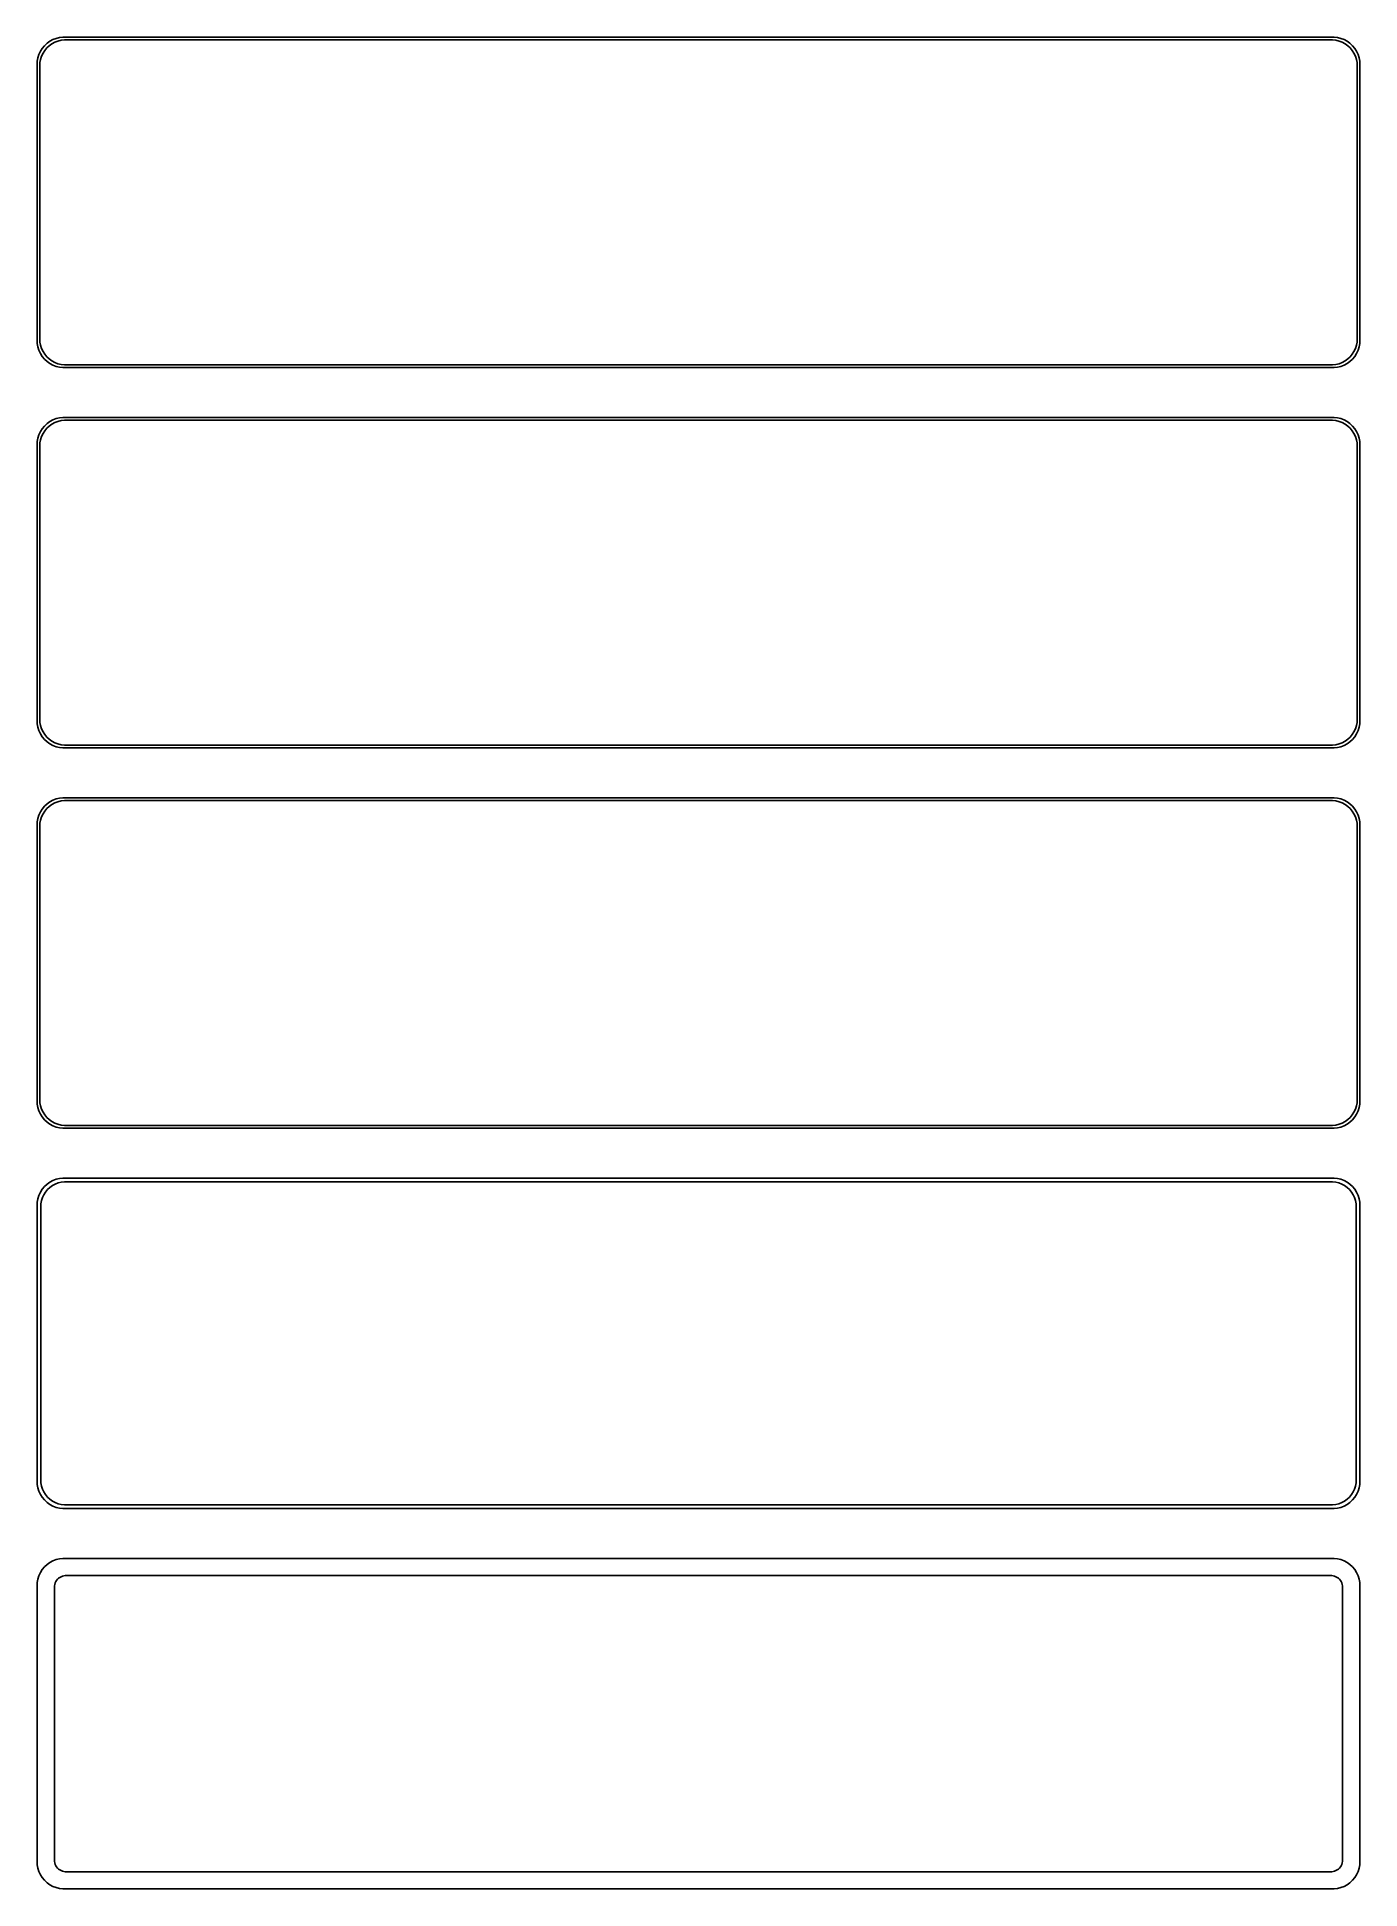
# Model space of a CAD drawing. Header units: metres. Extents: x -120 to 120, y 315 to 651.
import ezdxf

# ---------------------------------------------------------------- set-up
doc = ezdxf.new("R2010")
doc.units = ezdxf.units.M

msp = doc.modelspace()

# ---------------------------------------------------------------- linework, layer by layer
for p, q in [((-119.045, 648.939), (-119.382, 648.409)), ((-118.645, 649.423), (-119.045, 648.939)), ((-118.912, 648.038), (-118.593, 648.542)), ((-118.187, 649.853), (-118.645, 649.423)), ((-118.593, 648.542), (-118.213, 649.002)), ((-118.213, 649.002), (-117.778, 649.41)), ((-117.679, 650.222), (-118.187, 649.853)), ((-117.778, 649.41), (-117.295, 649.761)), ((-117.129, 650.524), (-117.679, 650.222)), ((-117.295, 649.761), (-116.772, 650.048)), ((-116.545, 650.755), (-117.129, 650.524)), ((-116.772, 650.048), (-116.218, 650.268)), ((-115.937, 650.911), (-116.545, 650.755)), ((-116.218, 650.268), (-115.64, 650.416)), ((-115.314, 650.99), (-115.937, 650.911)), ((-115.64, 650.416), (-115.048, 650.491)), ((115.314, 650.99), (-115.314, 650.99)), ((-115.048, 650.491), (115.048, 650.491)), ((115.048, 650.491), (115.64, 650.416)), ((115.937, 650.911), (115.314, 650.99)), ((115.64, 650.416), (116.218, 650.268)), ((116.545, 650.755), (115.937, 650.911)), ((116.218, 650.268), (116.772, 650.048)), ((117.129, 650.524), (116.545, 650.755)), ((116.772, 650.048), (117.295, 649.761)), ((117.679, 650.222), (117.129, 650.524)), ((117.295, 649.761), (117.778, 649.41)), ((118.187, 649.853), (117.679, 650.222)), ((117.778, 649.41), (118.213, 649.002)), ((118.645, 649.423), (118.187, 649.853)), ((118.213, 649.002), (118.593, 648.542)), ((118.593, 648.542), (118.912, 648.038)), ((119.045, 648.939), (118.645, 649.423)), ((119.382, 648.409), (119.045, 648.939)), ((-119.961, 646.627), (-120, 646)), ((-120, 646), (-120, 596)), ((-119.843, 647.243), (-119.961, 646.627)), ((-119.649, 647.841), (-119.843, 647.243)), ((-119.382, 648.409), (-119.649, 647.841)), ((-119.5, 645.75), (-119.463, 646.345)), ((-119.5, 596.25), (-119.5, 645.75)), ((-119.463, 646.345), (-119.351, 646.931)), ((-119.351, 646.931), (-119.166, 647.499)), ((-119.166, 647.499), (-118.912, 648.038)), ((118.912, 648.038), (119.166, 647.499)), ((119.166, 647.499), (119.351, 646.931)), ((119.351, 646.931), (119.463, 646.345)), ((119.649, 647.841), (119.382, 648.409)), ((119.463, 646.345), (119.5, 645.75)), ((119.5, 645.75), (119.5, 596.25)), ((119.843, 647.243), (119.649, 647.841)), ((119.961, 646.627), (119.843, 647.243)), ((120, 646), (119.961, 646.627)), ((120, 596), (120, 646)), ((-120, 596), (-119.961, 595.373)), ((-119.961, 595.373), (-119.843, 594.757)), ((-119.843, 594.757), (-119.649, 594.159)), ((-119.463, 595.655), (-119.5, 596.25)), ((-119.351, 595.069), (-119.463, 595.655)), ((-119.166, 594.501), (-119.351, 595.069)), ((119.351, 595.069), (119.166, 594.501)), ((119.463, 595.655), (119.351, 595.069)), ((119.5, 596.25), (119.463, 595.655)), ((119.649, 594.159), (119.843, 594.757)), ((119.843, 594.757), (119.961, 595.373)), ((119.961, 595.373), (120, 596)), ((-119.649, 594.159), (-119.382, 593.591)), ((-119.382, 593.591), (-119.045, 593.061)), ((-118.912, 593.962), (-119.166, 594.501)), ((-119.045, 593.061), (-118.645, 592.577)), ((-118.593, 593.458), (-118.912, 593.962)), ((-118.645, 592.577), (-118.187, 592.147)), ((-118.213, 592.998), (-118.593, 593.458)), ((-117.778, 592.59), (-118.213, 592.998)), ((-118.187, 592.147), (-117.679, 591.778)), ((-117.295, 592.239), (-117.778, 592.59)), ((-117.679, 591.778), (-117.129, 591.476)), ((-116.772, 591.952), (-117.295, 592.239)), ((-117.129, 591.476), (-116.545, 591.245)), ((-116.218, 591.732), (-116.772, 591.952)), ((-115.64, 591.584), (-116.218, 591.732)), ((-115.048, 591.509), (-115.64, 591.584)), ((115.048, 591.509), (-115.048, 591.509)), ((115.64, 591.584), (115.048, 591.509)), ((116.218, 591.732), (115.64, 591.584)), ((116.772, 591.952), (116.218, 591.732)), ((116.545, 591.245), (117.129, 591.476)), ((117.295, 592.239), (116.772, 591.952)), ((117.129, 591.476), (117.679, 591.778)), ((117.778, 592.59), (117.295, 592.239)), ((117.679, 591.778), (118.187, 592.147)), ((118.213, 592.998), (117.778, 592.59)), ((118.187, 592.147), (118.645, 592.577)), ((118.593, 593.458), (118.213, 592.998)), ((118.912, 593.962), (118.593, 593.458)), ((118.645, 592.577), (119.045, 593.061)), ((119.166, 594.501), (118.912, 593.962)), ((119.045, 593.061), (119.382, 593.591)), ((119.382, 593.591), (119.649, 594.159)), ((-116.545, 591.245), (-115.937, 591.089)), ((-115.937, 591.089), (-115.314, 591.01)), ((-115.314, 591.01), (115.314, 591.01)), ((115.314, 591.01), (115.937, 591.089)), ((115.937, 591.089), (116.545, 591.245)), ((-117.129, 581.524), (-117.679, 581.222)), ((-116.545, 581.755), (-117.129, 581.524)), ((-116.772, 581.048), (-116.218, 581.268)), ((-115.937, 581.911), (-116.545, 581.755)), ((-116.218, 581.268), (-115.64, 581.416)), ((-115.314, 581.99), (-115.937, 581.911)), ((-115.64, 581.416), (-115.048, 581.491)), ((115.314, 581.99), (-115.314, 581.99)), ((-115.048, 581.491), (115.048, 581.491)), ((115.048, 581.491), (115.64, 581.416)), ((115.937, 581.911), (115.314, 581.99)), ((115.64, 581.416), (116.218, 581.268)), ((116.545, 581.755), (115.937, 581.911)), ((116.218, 581.268), (116.772, 581.048)), ((117.129, 581.524), (116.545, 581.755)), ((117.679, 581.222), (117.129, 581.524)), ((-119.843, 578.243), (-119.961, 577.627)), ((-119.649, 578.841), (-119.843, 578.243)), ((-119.382, 579.409), (-119.649, 578.841)), ((-119.463, 577.345), (-119.351, 577.931)), ((-119.045, 579.939), (-119.382, 579.409)), ((-119.351, 577.931), (-119.166, 578.499)), ((-119.166, 578.499), (-118.912, 579.038)), ((-118.645, 580.423), (-119.045, 579.939)), ((-118.912, 579.038), (-118.593, 579.542)), ((-118.187, 580.853), (-118.645, 580.423)), ((-118.593, 579.542), (-118.213, 580.002)), ((-118.213, 580.002), (-117.778, 580.41)), ((-117.679, 581.222), (-118.187, 580.853)), ((-117.778, 580.41), (-117.295, 580.761)), ((-117.295, 580.761), (-116.772, 581.048)), ((116.772, 581.048), (117.295, 580.761)), ((117.295, 580.761), (117.778, 580.41)), ((118.187, 580.853), (117.679, 581.222)), ((117.778, 580.41), (118.213, 580.002)), ((118.645, 580.423), (118.187, 580.853)), ((118.213, 580.002), (118.593, 579.542)), ((118.593, 579.542), (118.912, 579.038)), ((119.045, 579.939), (118.645, 580.423)), ((118.912, 579.038), (119.166, 578.499)), ((119.382, 579.409), (119.045, 579.939)), ((119.166, 578.499), (119.351, 577.931)), ((119.351, 577.931), (119.463, 577.345)), ((119.649, 578.841), (119.382, 579.409)), ((119.843, 578.243), (119.649, 578.841)), ((119.961, 577.627), (119.843, 578.243)), ((-119.961, 577.627), (-120, 577)), ((-120, 577), (-120, 527)), ((-119.5, 576.75), (-119.463, 577.345)), ((-119.5, 527.25), (-119.5, 576.75)), ((119.463, 577.345), (119.5, 576.75)), ((119.5, 576.75), (119.5, 527.25)), ((120, 577), (119.961, 577.627)), ((120, 527), (120, 577)), ((-120, 527), (-119.961, 526.373)), ((-119.961, 526.373), (-119.843, 525.757)), ((-119.843, 525.757), (-119.649, 525.159)), ((-119.649, 525.159), (-119.382, 524.591)), ((-119.463, 526.655), (-119.5, 527.25)), ((-119.351, 526.069), (-119.463, 526.655)), ((-119.382, 524.591), (-119.045, 524.061)), ((-119.166, 525.501), (-119.351, 526.069)), ((-118.912, 524.962), (-119.166, 525.501)), ((-118.593, 524.458), (-118.912, 524.962)), ((-118.213, 523.998), (-118.593, 524.458)), ((118.593, 524.458), (118.213, 523.998)), ((118.912, 524.962), (118.593, 524.458)), ((119.166, 525.501), (118.912, 524.962)), ((119.045, 524.061), (119.382, 524.591)), ((119.351, 526.069), (119.166, 525.501)), ((119.463, 526.655), (119.351, 526.069)), ((119.382, 524.591), (119.649, 525.159)), ((119.5, 527.25), (119.463, 526.655)), ((119.649, 525.159), (119.843, 525.757)), ((119.843, 525.757), (119.961, 526.373)), ((119.961, 526.373), (120, 527)), ((-119.045, 524.061), (-118.645, 523.577)), ((-118.645, 523.577), (-118.187, 523.147)), ((-117.778, 523.59), (-118.213, 523.998)), ((-118.187, 523.147), (-117.679, 522.778)), ((-117.295, 523.239), (-117.778, 523.59)), ((-117.679, 522.778), (-117.129, 522.476)), ((-116.772, 522.952), (-117.295, 523.239)), ((-117.129, 522.476), (-116.545, 522.245)), ((-116.218, 522.732), (-116.772, 522.952)), ((-116.545, 522.245), (-115.937, 522.089)), ((-115.64, 522.584), (-116.218, 522.732)), ((-115.937, 522.089), (-115.314, 522.01)), ((-115.048, 522.509), (-115.64, 522.584)), ((-115.314, 522.01), (115.314, 522.01)), ((115.048, 522.509), (-115.048, 522.509)), ((115.64, 522.584), (115.048, 522.509)), ((115.314, 522.01), (115.937, 522.089)), ((116.218, 522.732), (115.64, 522.584)), ((115.937, 522.089), (116.545, 522.245)), ((116.772, 522.952), (116.218, 522.732)), ((116.545, 522.245), (117.129, 522.476)), ((117.295, 523.239), (116.772, 522.952)), ((117.129, 522.476), (117.679, 522.778)), ((117.778, 523.59), (117.295, 523.239)), ((117.679, 522.778), (118.187, 523.147)), ((118.213, 523.998), (117.778, 523.59)), ((118.187, 523.147), (118.645, 523.577)), ((118.645, 523.577), (119.045, 524.061)), ((-119.045, 510.939), (-119.382, 510.409)), ((-118.645, 511.423), (-119.045, 510.939)), ((-118.187, 511.853), (-118.645, 511.423)), ((-118.593, 510.542), (-118.213, 511.002)), ((-118.213, 511.002), (-117.778, 511.41)), ((-117.679, 512.222), (-118.187, 511.853)), ((-117.778, 511.41), (-117.295, 511.761)), ((-117.129, 512.524), (-117.679, 512.222)), ((-117.295, 511.761), (-116.772, 512.048)), ((-116.545, 512.755), (-117.129, 512.524)), ((-116.772, 512.048), (-116.218, 512.268)), ((-115.937, 512.911), (-116.545, 512.755)), ((-116.218, 512.268), (-115.64, 512.416)), ((-115.314, 512.99), (-115.937, 512.911)), ((-115.64, 512.416), (-115.048, 512.491)), ((115.314, 512.99), (-115.314, 512.99)), ((-115.048, 512.491), (115.048, 512.491)), ((115.048, 512.491), (115.64, 512.416)), ((115.937, 512.911), (115.314, 512.99)), ((115.64, 512.416), (116.218, 512.268)), ((116.545, 512.755), (115.937, 512.911)), ((116.218, 512.268), (116.772, 512.048)), ((117.129, 512.524), (116.545, 512.755)), ((116.772, 512.048), (117.295, 511.761)), ((117.679, 512.222), (117.129, 512.524)), ((117.295, 511.761), (117.778, 511.41)), ((118.187, 511.853), (117.679, 512.222)), ((117.778, 511.41), (118.213, 511.002)), ((118.645, 511.423), (118.187, 511.853)), ((118.213, 511.002), (118.593, 510.542)), ((119.045, 510.939), (118.645, 511.423)), ((119.382, 510.409), (119.045, 510.939)), ((-119.961, 508.627), (-120, 508)), ((-120, 508), (-120, 458)), ((-119.843, 509.243), (-119.961, 508.627)), ((-119.649, 509.841), (-119.843, 509.243)), ((-119.382, 510.409), (-119.649, 509.841)), ((-119.5, 507.75), (-119.463, 508.345)), ((-119.5, 458.25), (-119.5, 507.75)), ((-119.463, 508.345), (-119.351, 508.931)), ((-119.351, 508.931), (-119.166, 509.499)), ((-119.166, 509.499), (-118.912, 510.038)), ((-118.912, 510.038), (-118.593, 510.542)), ((118.593, 510.542), (118.912, 510.038)), ((118.912, 510.038), (119.166, 509.499)), ((119.166, 509.499), (119.351, 508.931)), ((119.351, 508.931), (119.463, 508.345)), ((119.649, 509.841), (119.382, 510.409)), ((119.463, 508.345), (119.5, 507.75)), ((119.5, 507.75), (119.5, 458.25)), ((119.843, 509.243), (119.649, 509.841)), ((119.961, 508.627), (119.843, 509.243)), ((120, 508), (119.961, 508.627)), ((120, 458), (120, 508)), ((-120, 458), (-119.961, 457.373)), ((-119.961, 457.373), (-119.843, 456.757)), ((-119.463, 457.655), (-119.5, 458.25)), ((-119.351, 457.069), (-119.463, 457.655)), ((-119.166, 456.501), (-119.351, 457.069)), ((119.351, 457.069), (119.166, 456.501)), ((119.463, 457.655), (119.351, 457.069)), ((119.5, 458.25), (119.463, 457.655)), ((119.843, 456.757), (119.961, 457.373)), ((119.961, 457.373), (120, 458)), ((-119.843, 456.757), (-119.649, 456.159)), ((-119.649, 456.159), (-119.382, 455.591)), ((-119.382, 455.591), (-119.045, 455.061)), ((-118.912, 455.962), (-119.166, 456.501)), ((-119.045, 455.061), (-118.645, 454.577)), ((-118.593, 455.458), (-118.912, 455.962)), ((-118.645, 454.577), (-118.187, 454.147)), ((-118.213, 454.998), (-118.593, 455.458)), ((-117.778, 454.59), (-118.213, 454.998)), ((-118.187, 454.147), (-117.679, 453.778)), ((-117.295, 454.239), (-117.778, 454.59)), ((-117.679, 453.778), (-117.129, 453.476)), ((-116.772, 453.952), (-117.295, 454.239)), ((-116.218, 453.732), (-116.772, 453.952)), ((-115.64, 453.584), (-116.218, 453.732)), ((-115.048, 453.509), (-115.64, 453.584)), ((115.64, 453.584), (115.048, 453.509)), ((116.218, 453.732), (115.64, 453.584)), ((116.772, 453.952), (116.218, 453.732)), ((117.295, 454.239), (116.772, 453.952)), ((117.129, 453.476), (117.679, 453.778)), ((117.778, 454.59), (117.295, 454.239)), ((117.679, 453.778), (118.187, 454.147)), ((118.213, 454.998), (117.778, 454.59)), ((118.187, 454.147), (118.645, 454.577)), ((118.593, 455.458), (118.213, 454.998)), ((118.912, 455.962), (118.593, 455.458)), ((118.645, 454.577), (119.045, 455.061)), ((119.166, 456.501), (118.912, 455.962)), ((119.045, 455.061), (119.382, 455.591)), ((119.382, 455.591), (119.649, 456.159)), ((119.649, 456.159), (119.843, 456.757)), ((-117.129, 453.476), (-116.545, 453.245)), ((-116.545, 453.245), (-115.937, 453.089)), ((-115.937, 453.089), (-115.314, 453.01)), ((-115.314, 453.01), (115.314, 453.01)), ((115.048, 453.509), (-115.048, 453.509)), ((115.314, 453.01), (115.937, 453.089)), ((115.937, 453.089), (116.545, 453.245)), ((116.545, 453.245), (117.129, 453.476)), ((-117.129, 443.524), (-117.679, 443.222)), ((-116.545, 443.755), (-117.129, 443.524)), ((-115.937, 443.911), (-116.545, 443.755)), ((-115.314, 443.99), (-115.937, 443.911)), ((115.314, 443.99), (-115.314, 443.99)), ((115.937, 443.911), (115.314, 443.99)), ((116.545, 443.755), (115.937, 443.911)), ((117.129, 443.524), (116.545, 443.755)), ((117.679, 443.222), (117.129, 443.524)), ((-119.843, 440.243), (-119.961, 439.627)), ((-119.649, 440.841), (-119.843, 440.243)), ((-119.382, 441.409), (-119.649, 440.841)), ((-119.045, 441.939), (-119.382, 441.409)), ((-119.185, 439.889), (-119.007, 440.435)), ((-118.645, 442.423), (-119.045, 441.939)), ((-119.007, 440.435), (-118.762, 440.956)), ((-118.762, 440.956), (-118.454, 441.441)), ((-118.187, 442.853), (-118.645, 442.423)), ((-118.454, 441.441), (-118.088, 441.884)), ((-117.679, 443.222), (-118.187, 442.853)), ((-118.088, 441.884), (-117.668, 442.278)), ((-117.668, 442.278), (-117.203, 442.616)), ((-117.203, 442.616), (-116.699, 442.893)), ((-116.699, 442.893), (-116.165, 443.104)), ((-116.165, 443.104), (-115.608, 443.247)), ((-115.608, 443.247), (-115.037, 443.319)), ((-115.037, 443.319), (115.037, 443.319)), ((115.037, 443.319), (115.608, 443.247)), ((115.608, 443.247), (116.165, 443.104)), ((116.165, 443.104), (116.699, 442.893)), ((116.699, 442.893), (117.203, 442.616)), ((117.203, 442.616), (117.668, 442.278)), ((117.668, 442.278), (118.088, 441.884)), ((118.187, 442.853), (117.679, 443.222)), ((118.088, 441.884), (118.454, 441.441)), ((118.645, 442.423), (118.187, 442.853)), ((118.454, 441.441), (118.762, 440.956)), ((119.045, 441.939), (118.645, 442.423)), ((118.762, 440.956), (119.007, 440.435)), ((119.007, 440.435), (119.185, 439.889)), ((119.382, 441.409), (119.045, 441.939)), ((119.649, 440.841), (119.382, 441.409)), ((119.843, 440.243), (119.649, 440.841)), ((119.961, 439.627), (119.843, 440.243)), ((-119.961, 439.627), (-120, 439)), ((-120, 439), (-120, 389)), ((-119.328, 438.75), (-119.292, 439.324)), ((-119.328, 389.25), (-119.328, 438.75)), ((-119.292, 439.324), (-119.185, 439.889)), ((119.185, 439.889), (119.292, 439.324)), ((119.292, 439.324), (119.328, 438.75)), ((119.328, 438.75), (119.328, 389.25)), ((120, 439), (119.961, 439.627)), ((120, 389), (120, 439)), ((-120, 389), (-119.961, 388.373)), ((-119.961, 388.373), (-119.843, 387.757)), ((-119.843, 387.757), (-119.649, 387.159)), ((-119.649, 387.159), (-119.382, 386.591)), ((-119.382, 386.591), (-119.045, 386.061)), ((-119.292, 388.676), (-119.328, 389.25)), ((-119.185, 388.111), (-119.292, 388.676)), ((-119.007, 387.565), (-119.185, 388.111)), ((-118.762, 387.044), (-119.007, 387.565)), ((-118.454, 386.559), (-118.762, 387.044)), ((-118.088, 386.116), (-118.454, 386.559)), ((118.454, 386.559), (118.088, 386.116)), ((118.762, 387.044), (118.454, 386.559)), ((119.007, 387.565), (118.762, 387.044)), ((119.185, 388.111), (119.007, 387.565)), ((119.045, 386.061), (119.382, 386.591)), ((119.292, 388.676), (119.185, 388.111)), ((119.328, 389.25), (119.292, 388.676)), ((119.382, 386.591), (119.649, 387.159)), ((119.649, 387.159), (119.843, 387.757)), ((119.843, 387.757), (119.961, 388.373)), ((119.961, 388.373), (120, 389)), ((-119.045, 386.061), (-118.645, 385.577)), ((-118.645, 385.577), (-118.187, 385.147)), ((-118.187, 385.147), (-117.679, 384.778)), ((-117.668, 385.722), (-118.088, 386.116)), ((-117.679, 384.778), (-117.129, 384.476)), ((-117.203, 385.384), (-117.668, 385.722)), ((-116.699, 385.107), (-117.203, 385.384)), ((-117.129, 384.476), (-116.545, 384.245)), ((-116.165, 384.896), (-116.699, 385.107)), ((-116.545, 384.245), (-115.937, 384.089)), ((-115.608, 384.753), (-116.165, 384.896)), ((-115.937, 384.089), (-115.314, 384.01)), ((-115.037, 384.681), (-115.608, 384.753)), ((-115.314, 384.01), (115.314, 384.01)), ((115.037, 384.681), (-115.037, 384.681)), ((115.608, 384.753), (115.037, 384.681)), ((115.314, 384.01), (115.937, 384.089)), ((116.165, 384.896), (115.608, 384.753)), ((115.937, 384.089), (116.545, 384.245)), ((116.699, 385.107), (116.165, 384.896)), ((116.545, 384.245), (117.129, 384.476)), ((117.203, 385.384), (116.699, 385.107)), ((117.129, 384.476), (117.679, 384.778)), ((117.668, 385.722), (117.203, 385.384)), ((118.088, 386.116), (117.668, 385.722)), ((117.679, 384.778), (118.187, 385.147)), ((118.187, 385.147), (118.645, 385.577)), ((118.645, 385.577), (119.045, 386.061)), ((-119.045, 372.939), (-119.382, 372.409)), ((-118.645, 373.423), (-119.045, 372.939)), ((-118.187, 373.853), (-118.645, 373.423)), ((-117.679, 374.222), (-118.187, 373.853)), ((-117.129, 374.524), (-117.679, 374.222)), ((-116.545, 374.755), (-117.129, 374.524)), ((-115.937, 374.911), (-116.545, 374.755)), ((-115.314, 374.99), (-115.937, 374.911)), ((115.314, 374.99), (-115.314, 374.99)), ((115.937, 374.911), (115.314, 374.99)), ((116.545, 374.755), (115.937, 374.911)), ((117.129, 374.524), (116.545, 374.755)), ((117.679, 374.222), (117.129, 374.524)), ((118.187, 373.853), (117.679, 374.222)), ((118.645, 373.423), (118.187, 373.853)), ((119.045, 372.939), (118.645, 373.423)), ((119.382, 372.409), (119.045, 372.939)), ((-119.961, 370.627), (-120, 370)), ((-120, 370), (-120, 320)), ((-119.843, 371.243), (-119.961, 370.627)), ((-119.649, 371.841), (-119.843, 371.243)), ((-119.382, 372.409), (-119.649, 371.841)), ((-116.86, 369.75), (-116.843, 370.014)), ((-116.86, 320.25), (-116.86, 369.75)), ((-116.843, 370.014), (-116.793, 370.275)), ((-116.793, 370.275), (-116.711, 370.527)), ((-116.711, 370.527), (-116.599, 370.766)), ((-116.599, 370.766), (-116.457, 370.99)), ((-116.457, 370.99), (-116.288, 371.194)), ((-116.288, 371.194), (-116.095, 371.375)), ((-116.095, 371.375), (-115.88, 371.531)), ((-115.88, 371.531), (-115.648, 371.659)), ((-115.648, 371.659), (-115.402, 371.756)), ((-115.402, 371.756), (-115.145, 371.822)), ((-115.145, 371.822), (-114.882, 371.855)), ((-114.882, 371.855), (114.882, 371.855)), ((114.882, 371.855), (115.145, 371.822)), ((115.145, 371.822), (115.402, 371.756)), ((115.402, 371.756), (115.648, 371.659)), ((115.648, 371.659), (115.88, 371.531)), ((115.88, 371.531), (116.095, 371.375)), ((116.095, 371.375), (116.288, 371.194)), ((116.288, 371.194), (116.457, 370.99)), ((116.457, 370.99), (116.599, 370.766)), ((116.599, 370.766), (116.711, 370.527)), ((116.711, 370.527), (116.793, 370.275)), ((116.793, 370.275), (116.843, 370.014)), ((116.843, 370.014), (116.86, 369.75)), ((116.86, 369.75), (116.86, 320.25)), ((119.649, 371.841), (119.382, 372.409)), ((119.843, 371.243), (119.649, 371.841)), ((119.961, 370.627), (119.843, 371.243)), ((120, 370), (119.961, 370.627)), ((120, 320), (120, 370)), ((-120, 320), (-119.961, 319.373)), ((-119.961, 319.373), (-119.843, 318.757)), ((-116.843, 319.986), (-116.86, 320.25)), ((-116.793, 319.725), (-116.843, 319.986)), ((-116.711, 319.473), (-116.793, 319.725)), ((-116.599, 319.234), (-116.711, 319.473)), ((-116.457, 319.01), (-116.599, 319.234)), ((116.599, 319.234), (116.457, 319.01)), ((116.711, 319.473), (116.599, 319.234)), ((116.793, 319.725), (116.711, 319.473)), ((116.843, 319.986), (116.793, 319.725)), ((116.86, 320.25), (116.843, 319.986)), ((119.843, 318.757), (119.961, 319.373)), ((119.961, 319.373), (120, 320)), ((-119.843, 318.757), (-119.649, 318.159)), ((-119.649, 318.159), (-119.382, 317.591)), ((-119.382, 317.591), (-119.045, 317.061)), ((-119.045, 317.061), (-118.645, 316.577)), ((-118.645, 316.577), (-118.187, 316.147)), ((-118.187, 316.147), (-117.679, 315.778)), ((-116.288, 318.806), (-116.457, 319.01)), ((-116.095, 318.625), (-116.288, 318.806)), ((-115.88, 318.469), (-116.095, 318.625)), ((-115.648, 318.341), (-115.88, 318.469)), ((-115.402, 318.244), (-115.648, 318.341)), ((-115.145, 318.178), (-115.402, 318.244)), ((-114.882, 318.145), (-115.145, 318.178)), ((114.882, 318.145), (-114.882, 318.145)), ((115.145, 318.178), (114.882, 318.145)), ((115.402, 318.244), (115.145, 318.178)), ((115.648, 318.341), (115.402, 318.244)), ((115.88, 318.469), (115.648, 318.341)), ((116.095, 318.625), (115.88, 318.469)), ((116.288, 318.806), (116.095, 318.625)), ((116.457, 319.01), (116.288, 318.806)), ((117.679, 315.778), (118.187, 316.147)), ((118.187, 316.147), (118.645, 316.577)), ((118.645, 316.577), (119.045, 317.061)), ((119.045, 317.061), (119.382, 317.591)), ((119.382, 317.591), (119.649, 318.159)), ((119.649, 318.159), (119.843, 318.757)), ((-117.679, 315.778), (-117.129, 315.476)), ((-117.129, 315.476), (-116.545, 315.245)), ((-116.545, 315.245), (-115.937, 315.089)), ((-115.937, 315.089), (-115.314, 315.01)), ((-115.314, 315.01), (115.314, 315.01)), ((115.314, 315.01), (115.937, 315.089)), ((115.937, 315.089), (116.545, 315.245)), ((116.545, 315.245), (117.129, 315.476)), ((117.129, 315.476), (117.679, 315.778))]:
    msp.add_line(p, q)

doc.saveas('drawing.dxf')
